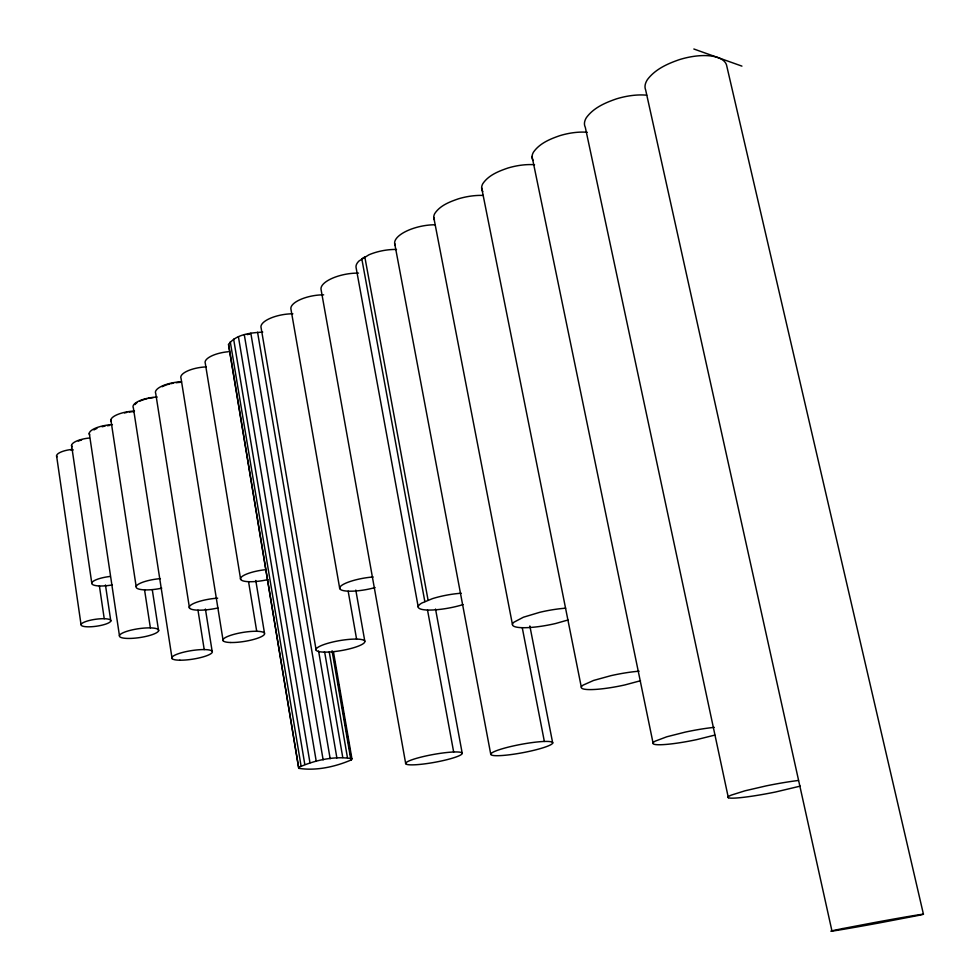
<?xml version="1.0" encoding="UTF-8"?>
<svg xmlns="http://www.w3.org/2000/svg" width="980" height="980" viewBox="0 0 980 980"><rect width="100%" height="100%" fill="white"/><g stroke="black" fill="none" stroke-linecap="round" stroke-linejoin="round"><path stroke-width="1.47" d="M333.47 651.957L351.906 758.704L351.465 759.819C335.344 766.813 316.16 771.039 298.753 768.332L228.536 344.482C236.045 334.094 250.892 332.808 262.75 332.11M298.998 767.254C315.07 760.125 334.548 755.776 351.906 758.704M461.2 593.243A30.221 6.542 -10.6 0 0 432.45 598.645L421.768 603.068A30.221 6.542 -10.6 0 0 427.354 610.026A30.221 6.542 -10.6 0 0 463.062 604.599M567.996 619.997L555.697 623.488A36.138 7.154 -11.1 0 1 513.802 622.288L523.381 617.229L539.772 612.304A36.138 7.154 -11.1 0 1 565.668 608.2M640.516 680.733L624.873 684.934A37.571 5.978 -11.2 0 1 583.063 685.143L593.611 680.439L610.969 675.661A37.571 5.978 -11.2 0 1 639.095 671.202M800.256 786.119L775.658 791.975A43.99 3.92 -11.1 0 1 731.239 795.135L745.008 790.799L766.127 785.899A43.99 3.92 -11.1 0 1 798.504 780.472M714.8 735.098L696.829 739.594A39.114 4.839 -11.2 0 1 655.228 741.137L666.829 736.776L685.24 732.109A39.114 4.839 -11.2 0 1 714.273 727.368M693.84 49L741.933 66.126M923.43 914.193L726.535 65.023A42.336 18.62 -16.5 0 0 679.434 59.621C667.515 63.712 655.265 69.213 647.474 79.539A42.336 18.62 -16.5 0 0 645.636 89.891L831.959 931M728.348 797.745L585.293 127.253A40.768 17.677 -15.2 0 1 586.42 117.6C593.598 107.739 605.285 102.704 616.494 98.858A40.768 17.677 -15.2 0 1 646.714 95.207M532.054 156.506L653.023 742.828M481.646 187.805L581.299 687.054M529.849 625.963L552.696 743.024A31.519 4.251 -10.6 0 1 505.227 755.249A31.519 4.251 -10.6 0 1 507.26 747.397A31.519 4.251 -10.6 0 1 552.696 743.024M522.266 627.739L544.353 741.444M433.785 217.523L512.43 624.432M394.671 243.481L490.747 754.233M435.537 609.046L462.229 753.351A28.726 3.969 -10.3 0 1 420.04 764.4A28.726 3.969 -10.3 0 1 419.575 757.491A28.726 3.969 -10.3 0 1 462.229 753.351M428.089 600.213L364.817 256.932L361.804 258.83L424.842 601.573M427.525 610.026L453.666 752.028M418.24 607.061L356.059 267.405A29.069 11.478 -11 0 1 358.986 260.999L368.909 254.812A29.069 11.478 -11 0 1 396.508 249.459M405.696 763.592L321.085 289.627A27.22 10.535 -10.4 0 1 358.496 273.114M355.801 590.082L364.817 641.239M348.17 591.185L356.573 639.07M339.729 588.551L290.974 309.325A24.28 9.224 -9.9 0 1 323.67 294.845M332.784 651.529L333.298 654.542M334.596 662.064L335.111 665.065M335.638 668.078L336.152 671.08M336.667 674.093L337.194 677.094M338.492 684.616L339.007 687.629M339.533 690.63L340.048 693.644M340.562 696.645L341.089 699.659M341.604 702.672L342.902 710.182M343.416 713.195L343.943 716.208M344.458 719.21L344.985 722.223M345.499 725.225L346.014 728.238M346.54 731.239L347.839 738.761M348.353 741.774L348.868 744.776M349.395 747.789L349.909 750.79M350.424 753.804L351.465 759.819M332.049 650.806L350.534 757.92M329.243 651.945L347.422 757.503M324.674 652.129L342.767 757.503M318.61 651.088L336.875 757.92M316.136 650.071L261.109 327.822A23.863 8.893 -9.5 0 1 292.873 313.796M257.569 332.269L330.174 758.728M250.819 333.163L323.13 759.867M244.29 334.695L316.234 761.252M238.422 336.752L309.974 762.795M233.644 339.19L304.792 764.388M230.275 341.824L301.056 765.907M298.753 768.332L228.536 344.482M255.78 580.454L264.49 633.19M248.553 581.667L256.711 631.279M240.639 579.364L205.298 363.36A20.764 7.448 -8.8 0 1 228.34 351.734M223.134 640.7L181.031 378.366A20.482 7.215 -8.5 0 1 206.094 366.912M205.42 609.033L212.146 651.296M197.985 610.16L204.22 649.593M189.483 608.029L155.734 393.531A21.315 7.375 -8.2 0 1 181.545 381.771M172.088 658.572L133.353 407.852A19.919 6.774 -7.9 0 1 157.204 397.023M152.329 589.985L158.601 630.826A19.857 4.471 -8.4 0 1 127.645 638.433A19.857 4.471 -8.4 0 1 130.842 630.201A19.857 4.471 -8.4 0 1 158.601 630.826M144.562 589.874L150.369 627.874M110.875 419.869L136.147 586.493M89.278 433.246L119.425 635.579M105.46 584.987L110.801 621.014A15.055 3.504 -8.1 0 1 87.588 626.808A15.055 3.504 -8.1 0 1 89.388 620.463A15.055 3.504 -8.1 0 1 110.801 621.014M99.409 585.966L104.235 618.723M71.565 445.337L91.765 583.014M56.571 455.712L81.034 624.566M533.01 160.451A36.591 15.607 -14.2 0 1 533.524 152.072C539.698 143.288 550.086 139.013 559.899 135.644A36.591 15.607 -14.2 0 1 587.24 132.288M482.809 191.504A35.488 14.859 -13.2 0 1 482.834 183.64C488.567 175.187 498.551 171.255 507.848 168.058A35.488 14.859 -13.2 0 1 534.553 164.738M434.446 219.9A34.484 14.161 -12.3 0 1 434.728 213.591C440.057 205.457 449.673 201.843 458.469 198.805A34.484 14.161 -12.3 0 1 483.275 195.436M395.332 245.466A29.743 11.968 -11.6 0 1 405.095 231.807A29.743 11.968 -11.6 0 1 435.132 224.775M247.291 334.621A23.52 8.6 -9.1 0 1 249.68 334.058M162.141 386.72A19.992 6.921 -8.2 0 1 166.184 385.042M167.311 384.662A19.992 6.921 -8.2 0 1 169.699 383.988M170.936 383.682A19.992 6.921 -8.2 0 1 173.497 383.156M176.106 382.739A19.992 6.921 -8.2 0 1 181.3 382.274M134.934 404.605A18.853 6.419 -7.9 0 1 136.845 402.805M139.871 401.09A18.853 6.419 -7.9 0 1 147.208 398.652M148.397 398.395A18.853 6.419 -7.9 0 1 153.284 397.598M111.181 421.559A19.661 6.566 -7.7 0 1 134.481 411.024M124.472 412.935A18.142 6.064 -7.7 0 1 126.763 412.445M129.115 412.053A18.142 6.064 -7.7 0 1 133.844 411.588M89.646 434.887A19.416 6.37 -7.5 0 1 112.406 424.622M71.92 446.745A17.052 5.513 -7.3 0 1 89.499 438.011M78.265 441.11A15.435 4.986 -7.3 0 1 81.597 439.983M56.914 456.913A14.774 4.704 -7.2 0 1 71.993 449.44M375.095 587.547A25.076 5.843 -10 0 1 339.68 588.38A25.076 5.843 -10 0 1 373.16 576.975M267.895 579.584A21.291 5.231 -9.3 0 1 240.541 579.143A21.291 5.231 -9.3 0 1 264.637 569.797M217.915 607.943A21.842 5.133 -8.9 0 1 189.226 607.306A21.842 5.133 -8.9 0 1 217.658 598.155M161.749 588.172A20.029 4.986 -8.4 0 1 136.097 587.094A20.029 4.986 -8.4 0 1 160.389 578.641M112.198 584.938A17.322 4.386 -8 0 1 91.765 583.553A17.322 4.386 -8 0 1 110.115 576.461M93.933 429.938A17.53 5.758 -7.5 0 1 96.91 428.432M102.079 426.753A17.53 5.758 -7.5 0 1 105.019 426.116M107.285 425.737A17.53 5.758 -7.5 0 1 109.588 425.467M71.026 450.114A13.034 4.153 -7.2 0 1 73.292 449.906M842.837 928.55L836.271 929.885A46.575 0.625 -10.4 0 0 879.942 922.805L918.064 915.504A46.575 0.625 -10.4 0 0 916.165 915.21A46.575 0.625 -10.4 0 0 874.76 922.486L842.837 928.55M324.282 652.117A24.757 5.047 -9.8 0 0 364.376 642.647A24.757 5.047 -9.8 0 0 332.71 642.023A24.757 5.047 -9.8 0 0 324.282 652.117M230.815 642.513A21.095 4.557 -9.2 0 0 264.392 634.403A21.095 4.557 -9.2 0 0 236.156 633.778A21.095 4.557 -9.2 0 0 230.815 642.513M179.904 660.202A20.494 4.312 -8.9 0 0 212.195 652.423A20.494 4.312 -8.9 0 0 184.167 652.055A20.494 4.312 -8.9 0 0 179.904 660.202"/></g></svg>
